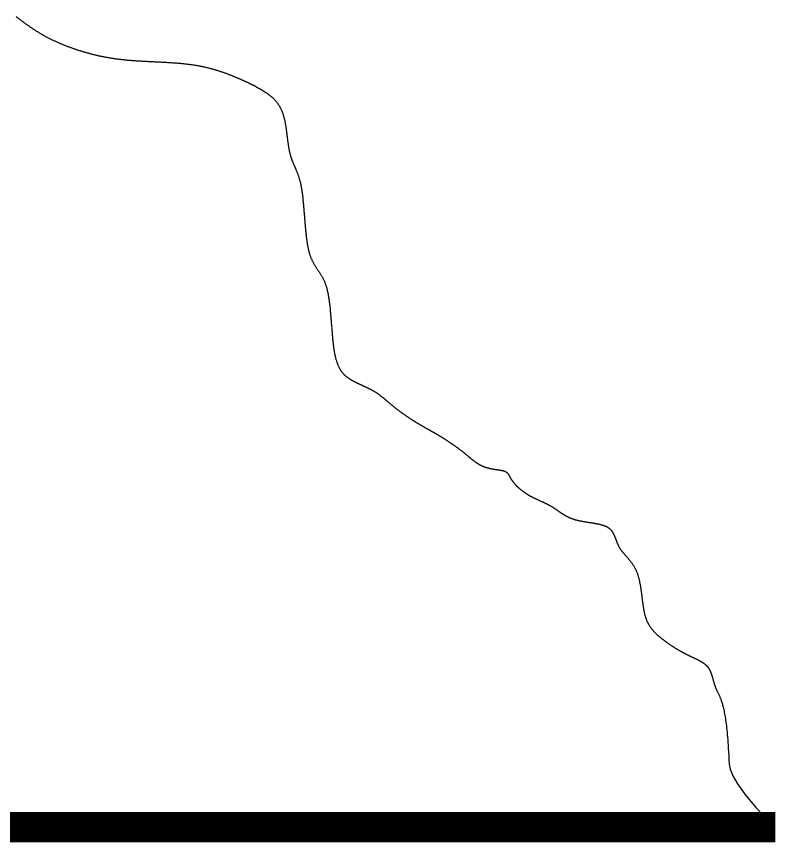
# Model space of a CAD drawing. Header units: inches. Extents: x -18 to 2014, y 4 to 801.
# Drawn here: x 1540.71 to 1548.31, y 153.01 to 161.12 of the extents above; entities that cross this region are included whole.
import ezdxf

# ---------------------------------------------------------------- set-up
doc = ezdxf.new("R2010")
doc.units = ezdxf.units.IN
doc.header["$MEASUREMENT"] = 0

msp = doc.modelspace()

# ---------------------------------------------------------------- linework, layer by layer
at = {"color": 3}
msp.add_lwpolyline([(1540.7092, 161.1205), (1540.7146, 161.1163), (1540.7201, 161.1122), (1540.7255, 161.108), (1540.731, 161.1038), (1540.7365, 161.0996), (1540.742, 161.0954), (1540.7476, 161.0912), (1540.7532, 161.087), (1540.7587, 161.0828), (1540.7644, 161.0786), (1540.77, 161.0744), (1540.7756, 161.0702), (1540.7813, 161.066), (1540.787, 161.0618), (1540.7927, 161.0576), (1540.7985, 161.0534), (1540.8042, 161.0492), (1540.81, 161.0451), (1540.8158, 161.0409), (1540.8216, 161.0368), (1540.8274, 161.0327), (1540.8333, 161.0286), (1540.8392, 161.0245), (1540.8451, 161.0204), (1540.851, 161.0163), (1540.8569, 161.0122), (1540.8629, 161.0082), (1540.8689, 161.0042), (1540.8749, 161.0002), (1540.8809, 160.9962), (1540.8869, 160.9922), (1540.893, 160.9883), (1540.899, 160.9844), (1540.9051, 160.9805), (1540.9112, 160.9766), (1540.9174, 160.9728), (1540.9235, 160.969), (1540.9297, 160.9652), (1540.9359, 160.9615), (1540.9421, 160.9577), (1540.9483, 160.954), (1540.9545, 160.9504), (1540.9608, 160.9467), (1540.9671, 160.9431), (1540.9734, 160.9395), (1540.9797, 160.936), (1540.986, 160.9325), (1540.9923, 160.929), (1540.9987, 160.9255), (1541.0051, 160.9221), (1541.0115, 160.9187), (1541.0179, 160.9153), (1541.0243, 160.912), (1541.0307, 160.9087), (1541.0372, 160.9054), (1541.0436, 160.9021), (1541.0501, 160.8989), (1541.0566, 160.8957), (1541.0631, 160.8925), (1541.0696, 160.8894), (1541.0761, 160.8863), (1541.0827, 160.8832), (1541.0892, 160.8801), (1541.0958, 160.8771), (1541.1024, 160.8741), (1541.109, 160.8711), (1541.1156, 160.8682), (1541.1222, 160.8653), (1541.1288, 160.8624), (1541.1354, 160.8595), (1541.1421, 160.8567), (1541.1487, 160.8539), (1541.1554, 160.8511), (1541.1621, 160.8483), (1541.1687, 160.8456), (1541.1754, 160.8429), (1541.1821, 160.8402), (1541.1888, 160.8375), (1541.1955, 160.8349), (1541.2022, 160.8323), (1541.209, 160.8297), (1541.2157, 160.8271), (1541.2224, 160.8246), (1541.2292, 160.8221), (1541.2359, 160.8196), (1541.2427, 160.8171), (1541.2494, 160.8147), (1541.2562, 160.8123), (1541.2629, 160.8099), (1541.2697, 160.8075), (1541.2765, 160.8052), (1541.2833, 160.8029), (1541.2901, 160.8006), (1541.2968, 160.7983), (1541.3036, 160.796), (1541.3104, 160.7938), (1541.3172, 160.7916), (1541.324, 160.7894), (1541.3308, 160.7873), (1541.3376, 160.7851), (1541.3444, 160.783), (1541.3512, 160.7809), (1541.358, 160.7788), (1541.3648, 160.7768), (1541.3716, 160.7748), (1541.3785, 160.7728), (1541.3853, 160.7708), (1541.3921, 160.7688), (1541.3989, 160.7669), (1541.4058, 160.7649), (1541.4126, 160.763), (1541.4194, 160.7611), (1541.4263, 160.7593), (1541.4331, 160.7574), (1541.44, 160.7556), (1541.4469, 160.7538), (1541.4538, 160.7521), (1541.4607, 160.7503), (1541.4676, 160.7486), (1541.4746, 160.7469), (1541.4815, 160.7452), (1541.4885, 160.7435), (1541.4955, 160.7419), (1541.5025, 160.7402), (1541.5095, 160.7386), (1541.5165, 160.737), (1541.5236, 160.7355), (1541.5307, 160.7339), (1541.5378, 160.7324), (1541.545, 160.7309), (1541.5521, 160.7295), (1541.5593, 160.728), (1541.5665, 160.7266), (1541.5738, 160.7251), (1541.5811, 160.7238), (1541.5884, 160.7224), (1541.5957, 160.721), (1541.6031, 160.7197), (1541.6105, 160.7184), (1541.6179, 160.7171), (1541.6254, 160.7158), (1541.6329, 160.7146), (1541.6405, 160.7134), (1541.6481, 160.7122), (1541.6557, 160.711), (1541.6634, 160.7098), (1541.6711, 160.7087), (1541.6789, 160.7076), (1541.6867, 160.7065), (1541.6945, 160.7054), (1541.7024, 160.7044), (1541.7104, 160.7033), (1541.7183, 160.7023), (1541.7264, 160.7013), (1541.7345, 160.7004), (1541.7426, 160.6994), (1541.7508, 160.6985), (1541.759, 160.6976), (1541.7673, 160.6967), (1541.7757, 160.6959), (1541.7841, 160.695), (1541.7926, 160.6942), (1541.8011, 160.6934), (1541.8097, 160.6926), (1541.8183, 160.6919), (1541.827, 160.6911), (1541.8357, 160.6904), (1541.8446, 160.6897), (1541.8534, 160.6891), (1541.8624, 160.6884), (1541.8713, 160.6878), (1541.8804, 160.6871), (1541.8895, 160.6865), (1541.8986, 160.6859), (1541.9078, 160.6854), (1541.9171, 160.6848), (1541.9264, 160.6843), (1541.9357, 160.6837), (1541.9451, 160.6832), (1541.9545, 160.6827), (1541.964, 160.6822), (1541.9735, 160.6817), (1541.983, 160.6812), (1541.9926, 160.6807), (1542.0022, 160.6803), (1542.0119, 160.6798), (1542.0215, 160.6793), (1542.0312, 160.6788), (1542.0409, 160.6784), (1542.0507, 160.6779), (1542.0604, 160.6775), (1542.0702, 160.677), (1542.08, 160.6765), (1542.0898, 160.676), (1542.0996, 160.6756), (1542.1094, 160.6751), (1542.1193, 160.6746), (1542.1291, 160.6741), (1542.1389, 160.6736), (1542.1488, 160.6731), (1542.1586, 160.6726), (1542.1685, 160.672), (1542.1783, 160.6715), (1542.1882, 160.6709), (1542.198, 160.6703), (1542.2078, 160.6697), (1542.2176, 160.6691), (1542.2274, 160.6685), (1542.2372, 160.6678), (1542.2469, 160.6672), (1542.2567, 160.6665), (1542.2664, 160.6658), (1542.2761, 160.665), (1542.2857, 160.6643), (1542.2954, 160.6635), (1542.305, 160.6627), (1542.3146, 160.6619), (1542.3241, 160.661), (1542.3336, 160.6601), (1542.3431, 160.6592), (1542.3525, 160.6583), (1542.3619, 160.6573), (1542.3712, 160.6563), (1542.3805, 160.6552), (1542.3898, 160.6541), (1542.399, 160.653), (1542.4081, 160.6519), (1542.4172, 160.6507), (1542.4262, 160.6495), (1542.4352, 160.6482), (1542.4442, 160.6469), (1542.453, 160.6456), (1542.4618, 160.6442), (1542.4706, 160.6428), (1542.4793, 160.6413), (1542.4879, 160.6398), (1542.4964, 160.6383), (1542.5049, 160.6367), (1542.5134, 160.6351), (1542.5217, 160.6335), (1542.53, 160.6318), (1542.5383, 160.6301), (1542.5464, 160.6283), (1542.5546, 160.6266), (1542.5626, 160.6248), (1542.5706, 160.6229), (1542.5785, 160.6211), (1542.5864, 160.6192), (1542.5942, 160.6173), (1542.6019, 160.6153), (1542.6096, 160.6134), (1542.6172, 160.6114), (1542.6247, 160.6094), (1542.6322, 160.6073), (1542.6396, 160.6053), (1542.6469, 160.6032), (1542.6542, 160.6011), (1542.6614, 160.599), (1542.6686, 160.5969), (1542.6757, 160.5947), (1542.6827, 160.5926), (1542.6897, 160.5904), (1542.6966, 160.5882), (1542.7034, 160.586), (1542.7102, 160.5838), (1542.7169, 160.5816), (1542.7236, 160.5794), (1542.7301, 160.5772), (1542.7367, 160.5749), (1542.7431, 160.5727), (1542.7495, 160.5704), (1542.7558, 160.5682), (1542.7621, 160.5659), (1542.7683, 160.5637), (1542.7744, 160.5614), (1542.7805, 160.5592), (1542.7865, 160.5569), (1542.7924, 160.5546), (1542.7983, 160.5524), (1542.8041, 160.5502), (1542.8099, 160.5479), (1542.8156, 160.5457), (1542.8212, 160.5435), (1542.8268, 160.5412), (1542.8323, 160.539), (1542.8377, 160.5368), (1542.8431, 160.5346), (1542.8484, 160.5325), (1542.8536, 160.5303), (1542.8588, 160.5282), (1542.8639, 160.526), (1542.869, 160.5239), (1542.874, 160.5218), (1542.8789, 160.5197), (1542.8837, 160.5177), (1542.8885, 160.5156), (1542.8933, 160.5136), (1542.898, 160.5116), (1542.9026, 160.5096), (1542.9071, 160.5076), (1542.9117, 160.5057), (1542.9161, 160.5037), (1542.9205, 160.5018), (1542.9248, 160.4999), (1542.9291, 160.498), (1542.9333, 160.4961), (1542.9375, 160.4943), (1542.9417, 160.4924), (1542.9457, 160.4906), (1542.9498, 160.4888), (1542.9538, 160.487), (1542.9577, 160.4852), (1542.9616, 160.4834), (1542.9655, 160.4816), (1542.9693, 160.4798), (1542.9731, 160.4781), (1542.9768, 160.4763), (1542.9806, 160.4746), (1542.9842, 160.4728), (1542.9879, 160.4711), (1542.9915, 160.4694), (1542.9951, 160.4677), (1542.9986, 160.4659), (1543.0022, 160.4642), (1543.0057, 160.4625), (1543.0091, 160.4608), (1543.0126, 160.4591), (1543.016, 160.4574), (1543.0194, 160.4557), (1543.0228, 160.454), (1543.0262, 160.4523), (1543.0295, 160.4505), (1543.0329, 160.4488), (1543.0362, 160.4471), (1543.0395, 160.4454), (1543.0428, 160.4437), (1543.0461, 160.4419), (1543.0493, 160.4402), (1543.0526, 160.4385), (1543.0559, 160.4367), (1543.0591, 160.4349), (1543.0624, 160.4332), (1543.0656, 160.4314), (1543.0689, 160.4296), (1543.0721, 160.4278), (1543.0754, 160.426), (1543.0786, 160.4242), (1543.0819, 160.4224), (1543.0851, 160.4205), (1543.0884, 160.4186), (1543.0917, 160.4168), (1543.095, 160.4149), (1543.0983, 160.413), (1543.1016, 160.411), (1543.1049, 160.4091), (1543.1082, 160.4071), (1543.1116, 160.4052), (1543.1149, 160.4032), (1543.1183, 160.4012), (1543.1217, 160.3991), (1543.1251, 160.3971), (1543.1285, 160.395), (1543.132, 160.3929), (1543.1354, 160.3907), (1543.1389, 160.3886), (1543.1424, 160.3864), (1543.1459, 160.3842), (1543.1494, 160.382), (1543.1529, 160.3797), (1543.1565, 160.3774), (1543.16, 160.3751), (1543.1635, 160.3727), (1543.1671, 160.3703), (1543.1706, 160.3679), (1543.1742, 160.3654), (1543.1778, 160.3629), (1543.1813, 160.3604), (1543.1849, 160.3578), (1543.1884, 160.3552), (1543.192, 160.3525), (1543.1955, 160.3498), (1543.1991, 160.3471), (1543.2026, 160.3443), (1543.2061, 160.3415), (1543.2096, 160.3386), (1543.2131, 160.3357), (1543.2166, 160.3327), (1543.2201, 160.3297), (1543.2235, 160.3267), (1543.227, 160.3236), (1543.2304, 160.3204), (1543.2338, 160.3172), (1543.2372, 160.3139), (1543.2405, 160.3106), (1543.2438, 160.3072), (1543.2472, 160.3038), (1543.2504, 160.3003), (1543.2537, 160.2967), (1543.2569, 160.2931), (1543.2601, 160.2895), (1543.2633, 160.2857), (1543.2664, 160.2819), (1543.2695, 160.2781), (1543.2725, 160.2742), (1543.2756, 160.2702), (1543.2785, 160.2661), (1543.2815, 160.262), (1543.2844, 160.2578), (1543.2872, 160.2536), (1543.29, 160.2493), (1543.2928, 160.2449), (1543.2955, 160.2404), (1543.2982, 160.2359), (1543.3008, 160.2312), (1543.3034, 160.2266), (1543.3059, 160.2218), (1543.3084, 160.217), (1543.3108, 160.212), (1543.3132, 160.207), (1543.3155, 160.202), (1543.3177, 160.1968), (1543.3199, 160.1916), (1543.322, 160.1863), (1543.3241, 160.1809), (1543.3261, 160.1754), (1543.3281, 160.1699), (1543.33, 160.1642), (1543.3318, 160.1585), (1543.3336, 160.1528), (1543.3353, 160.1469), (1543.337, 160.141), (1543.3386, 160.135), (1543.3402, 160.129), (1543.3417, 160.1229), (1543.3432, 160.1167), (1543.3447, 160.1105), (1543.3461, 160.1043), (1543.3474, 160.0979), (1543.3487, 160.0916), (1543.35, 160.0852), (1543.3512, 160.0787), (1543.3524, 160.0722), (1543.3536, 160.0657), (1543.3547, 160.0591), (1543.3558, 160.0525), (1543.3569, 160.0459), (1543.3579, 160.0392), (1543.3589, 160.0326), (1543.3599, 160.0259), (1543.3609, 160.0192), (1543.3619, 160.0124), (1543.3628, 160.0057), (1543.3637, 159.9989), (1543.3646, 159.9922), (1543.3655, 159.9854), (1543.3664, 159.9786), (1543.3672, 159.9718), (1543.3681, 159.9651), (1543.3689, 159.9583), (1543.3698, 159.9516), (1543.3706, 159.9448), (1543.3715, 159.9381), (1543.3723, 159.9314), (1543.3731, 159.9247), (1543.374, 159.918), (1543.3748, 159.9113), (1543.3757, 159.9047), (1543.3765, 159.8981), (1543.3774, 159.8915), (1543.3782, 159.885), (1543.3791, 159.8785), (1543.38, 159.8721), (1543.381, 159.8657), (1543.3819, 159.8593), (1543.3829, 159.853), (1543.3838, 159.8467), (1543.3848, 159.8405), (1543.3859, 159.8343), (1543.3869, 159.8282), (1543.388, 159.8222), (1543.3891, 159.8162), (1543.3902, 159.8103), (1543.3914, 159.8045), (1543.3926, 159.7987), (1543.3938, 159.793), (1543.3951, 159.7874), (1543.3964, 159.7818), (1543.3978, 159.7763), (1543.3991, 159.7709), (1543.4006, 159.7656), (1543.402, 159.7603), (1543.4035, 159.7551), (1543.405, 159.75), (1543.4066, 159.7449), (1543.4082, 159.7399), (1543.4098, 159.7349), (1543.4115, 159.73), (1543.4132, 159.7252), (1543.4149, 159.7203), (1543.4166, 159.7156), (1543.4184, 159.7108), (1543.4202, 159.7061), (1543.422, 159.7015), (1543.4239, 159.6968), (1543.4257, 159.6922), (1543.4276, 159.6876), (1543.4295, 159.683), (1543.4315, 159.6784), (1543.4334, 159.6739), (1543.4354, 159.6693), (1543.4373, 159.6647), (1543.4393, 159.6601), (1543.4413, 159.6555), (1543.4433, 159.6509), (1543.4453, 159.6463), (1543.4473, 159.6416), (1543.4493, 159.6369), (1543.4514, 159.6322), (1543.4534, 159.6275), (1543.4554, 159.6227), (1543.4574, 159.6179), (1543.4595, 159.613), (1543.4615, 159.6081), (1543.4635, 159.6031), (1543.4655, 159.5981), (1543.4675, 159.593), (1543.4695, 159.5878), (1543.4715, 159.5826), (1543.4735, 159.5773), (1543.4755, 159.5719), (1543.4774, 159.5664), (1543.4794, 159.5609), (1543.4813, 159.5552), (1543.4832, 159.5495), (1543.4851, 159.5436), (1543.4869, 159.5377), (1543.4888, 159.5317), (1543.4906, 159.5255), (1543.4924, 159.5192), (1543.4942, 159.5128), (1543.4959, 159.5063), (1543.4977, 159.4997), (1543.4993, 159.4929), (1543.501, 159.486), (1543.5026, 159.479), (1543.5042, 159.4718), (1543.5058, 159.4645), (1543.5073, 159.457), (1543.5088, 159.4494), (1543.5103, 159.4416), (1543.5117, 159.4337), (1543.5131, 159.4256), (1543.5144, 159.4174), (1543.5157, 159.409), (1543.517, 159.4005), (1543.5182, 159.3918), (1543.5194, 159.383), (1543.5206, 159.374), (1543.5217, 159.3649), (1543.5228, 159.3557), (1543.5239, 159.3464), (1543.525, 159.3369), (1543.526, 159.3273), (1543.527, 159.3177), (1543.528, 159.3079), (1543.5289, 159.298), (1543.5299, 159.288), (1543.5308, 159.278), (1543.5317, 159.2678), (1543.5326, 159.2576), (1543.5335, 159.2473), (1543.5343, 159.237), (1543.5352, 159.2266), (1543.536, 159.2161), (1543.5369, 159.2056), (1543.5377, 159.1951), (1543.5385, 159.1845), (1543.5394, 159.1739), (1543.5402, 159.1633), (1543.541, 159.1527), (1543.5419, 159.142), (1543.5427, 159.1314), (1543.5436, 159.1207), (1543.5445, 159.11), (1543.5453, 159.0994), (1543.5462, 159.0888), (1543.5471, 159.0782), (1543.548, 159.0676), (1543.549, 159.057), (1543.5499, 159.0465), (1543.5509, 159.0361), (1543.5519, 159.0257), (1543.5529, 159.0153), (1543.5539, 159.005), (1543.555, 158.9948), (1543.5561, 158.9846), (1543.5572, 158.9745), (1543.5584, 158.9646), (1543.5596, 158.9547), (1543.5608, 158.9448), (1543.5621, 158.9351), (1543.5634, 158.9255), (1543.5648, 158.916), (1543.5662, 158.9067), (1543.5676, 158.8974), (1543.5691, 158.8883), (1543.5706, 158.8793), (1543.5722, 158.8705), (1543.5738, 158.8618), (1543.5755, 158.8532), (1543.5772, 158.8449), (1543.579, 158.8366), (1543.5808, 158.8285), (1543.5827, 158.8206), (1543.5847, 158.8129), (1543.5867, 158.8053), (1543.5888, 158.7979), (1543.5909, 158.7907), (1543.5931, 158.7836), (1543.5953, 158.7768), (1543.5976, 158.77), (1543.6, 158.7634), (1543.6023, 158.757), (1543.6048, 158.7507), (1543.6073, 158.7446), (1543.6098, 158.7386), (1543.6124, 158.7327), (1543.615, 158.727), (1543.6177, 158.7214), (1543.6204, 158.7159), (1543.6231, 158.7105), (1543.6259, 158.7052), (1543.6287, 158.7), (1543.6315, 158.6949), (1543.6344, 158.6898), (1543.6373, 158.6849), (1543.6402, 158.68), (1543.6431, 158.6752), (1543.6461, 158.6704), (1543.649, 158.6657), (1543.652, 158.6611), (1543.655, 158.6565), (1543.658, 158.6519), (1543.661, 158.6473), (1543.6641, 158.6428), (1543.6671, 158.6383), (1543.6701, 158.6338), (1543.6732, 158.6293), (1543.6762, 158.6249), (1543.6793, 158.6204), (1543.6823, 158.6159), (1543.6853, 158.6113), (1543.6883, 158.6068), (1543.6914, 158.6022), (1543.6944, 158.5976), (1543.6973, 158.593), (1543.7003, 158.5883), (1543.7033, 158.5835), (1543.7062, 158.5787), (1543.7091, 158.5738), (1543.712, 158.5689), (1543.7148, 158.5638), (1543.7177, 158.5587), (1543.7205, 158.5535), (1543.7233, 158.5482), (1543.726, 158.5428), (1543.7287, 158.5373), (1543.7313, 158.5317), (1543.734, 158.526), (1543.7366, 158.5201), (1543.7391, 158.5141), (1543.7416, 158.508), (1543.744, 158.5017), (1543.7464, 158.4953), (1543.7488, 158.4887), (1543.751, 158.4819), (1543.7533, 158.475), (1543.7555, 158.468), (1543.7576, 158.4608), (1543.7597, 158.4534), (1543.7617, 158.4458), (1543.7636, 158.4381), (1543.7655, 158.4302), (1543.7674, 158.4221), (1543.7691, 158.4138), (1543.7709, 158.4054), (1543.7726, 158.3969), (1543.7742, 158.3882), (1543.7758, 158.3794), (1543.7773, 158.3704), (1543.7788, 158.3613), (1543.7802, 158.352), (1543.7816, 158.3426), (1543.7829, 158.3332), (1543.7843, 158.3236), (1543.7855, 158.3139), (1543.7868, 158.304), (1543.788, 158.2941), (1543.7891, 158.2841), (1543.7903, 158.2741), (1543.7914, 158.2639), (1543.7924, 158.2537), (1543.7935, 158.2434), (1543.7945, 158.233), (1543.7955, 158.2226), (1543.7965, 158.2122), (1543.7974, 158.2017), (1543.7983, 158.1911), (1543.7993, 158.1805), (1543.8002, 158.1699), (1543.801, 158.1593), (1543.8019, 158.1486), (1543.8028, 158.138), (1543.8036, 158.1273), (1543.8045, 158.1167), (1543.8053, 158.106), (1543.8062, 158.0954), (1543.807, 158.0848), (1543.8078, 158.0742), (1543.8087, 158.0636), (1543.8095, 158.053), (1543.8103, 158.0425), (1543.8112, 158.0321), (1543.8121, 158.0217), (1543.8129, 158.0114), (1543.8138, 158.0011), (1543.8147, 157.9909), (1543.8156, 157.9807), (1543.8165, 157.9707), (1543.8174, 157.9607), (1543.8184, 157.9508), (1543.8194, 157.941), (1543.8204, 157.9313), (1543.8214, 157.9218), (1543.8224, 157.9123), (1543.8235, 157.903), (1543.8246, 157.8938), (1543.8258, 157.8847), (1543.8269, 157.8757), (1543.8281, 157.8669), (1543.8294, 157.8582), (1543.8306, 157.8497), (1543.832, 157.8413), (1543.8333, 157.8331), (1543.8347, 157.825), (1543.8361, 157.8171), (1543.8376, 157.8094), (1543.8391, 157.8018), (1543.8406, 157.7944), (1543.8422, 157.7871), (1543.8439, 157.7799), (1543.8455, 157.773), (1543.8472, 157.7661), (1543.849, 157.7595), (1543.8508, 157.7529), (1543.8526, 157.7466), (1543.8545, 157.7403), (1543.8564, 157.7342), (1543.8583, 157.7282), (1543.8603, 157.7224), (1543.8623, 157.7167), (1543.8643, 157.7111), (1543.8664, 157.7057), (1543.8685, 157.7004), (1543.8707, 157.6952), (1543.8729, 157.6901), (1543.8751, 157.6852), (1543.8774, 157.6804), (1543.8797, 157.6756), (1543.882, 157.671), (1543.8844, 157.6665), (1543.8868, 157.6622), (1543.8892, 157.6579), (1543.8917, 157.6537), (1543.8942, 157.6496), (1543.8967, 157.6456), (1543.8993, 157.6417), (1543.9019, 157.6379), (1543.9045, 157.6342), (1543.9072, 157.6306), (1543.9099, 157.6271), (1543.9126, 157.6236), (1543.9153, 157.6203), (1543.9181, 157.617), (1543.9209, 157.6138), (1543.9238, 157.6107), (1543.9266, 157.6076), (1543.9295, 157.6046), (1543.9324, 157.6017), (1543.9354, 157.5988), (1543.9384, 157.596), (1543.9414, 157.5933), (1543.9444, 157.5906), (1543.9475, 157.588), (1543.9505, 157.5855), (1543.9536, 157.5829), (1543.9568, 157.5805), (1543.9599, 157.5781), (1543.9631, 157.5757), (1543.9663, 157.5734), (1543.9696, 157.5711), (1543.9728, 157.5688), (1543.9761, 157.5666), (1543.9794, 157.5644), (1543.9827, 157.5623), (1543.986, 157.5602), (1543.9894, 157.5581), (1543.9928, 157.556), (1543.9962, 157.5539), (1543.9996, 157.5519), (1544.0031, 157.5499), (1544.0066, 157.5479), (1544.01, 157.546), (1544.0135, 157.544), (1544.0171, 157.5421), (1544.0206, 157.5402), (1544.0241, 157.5383), (1544.0277, 157.5364), (1544.0313, 157.5346), (1544.0349, 157.5327), (1544.0385, 157.5309), (1544.0421, 157.5291), (1544.0458, 157.5273), (1544.0494, 157.5255), (1544.0531, 157.5237), (1544.0567, 157.5219), (1544.0604, 157.5201), (1544.0641, 157.5184), (1544.0678, 157.5166), (1544.0715, 157.5149), (1544.0752, 157.5132), (1544.0789, 157.5114), (1544.0826, 157.5097), (1544.0863, 157.508), (1544.0901, 157.5063), (1544.0938, 157.5045), (1544.0975, 157.5028), (1544.1013, 157.5011), (1544.105, 157.4994), (1544.1087, 157.4977), (1544.1125, 157.496), (1544.1162, 157.4943), (1544.1199, 157.4926), (1544.1237, 157.4909), (1544.1274, 157.4892), (1544.1311, 157.4874), (1544.1348, 157.4857), (1544.1386, 157.484), (1544.1423, 157.4823), (1544.146, 157.4805), (1544.1497, 157.4788), (1544.1534, 157.477), (1544.157, 157.4753), (1544.1607, 157.4735), (1544.1644, 157.4717), (1544.168, 157.4699), (1544.1717, 157.4681), (1544.1753, 157.4663), (1544.1789, 157.4645), (1544.1826, 157.4627), (1544.1861, 157.4608), (1544.1897, 157.459), (1544.1933, 157.4571), (1544.1969, 157.4552), (1544.2004, 157.4533), (1544.2039, 157.4514), (1544.2074, 157.4494), (1544.2109, 157.4475), (1544.2144, 157.4455), (1544.2178, 157.4435), (1544.2212, 157.4415), (1544.2247, 157.4395), (1544.2281, 157.4374), (1544.2314, 157.4353), (1544.2348, 157.4332), (1544.2381, 157.4311), (1544.2414, 157.429), (1544.2447, 157.4269), (1544.248, 157.4247), (1544.2513, 157.4225), (1544.2545, 157.4203), (1544.2578, 157.4181), (1544.261, 157.4158), (1544.2642, 157.4136), (1544.2674, 157.4113), (1544.2706, 157.409), (1544.2738, 157.4067), (1544.2769, 157.4044), (1544.2801, 157.402), (1544.2832, 157.3997), (1544.2863, 157.3973), (1544.2895, 157.3949), (1544.2926, 157.3925), (1544.2957, 157.3901), (1544.2988, 157.3877), (1544.3019, 157.3852), (1544.305, 157.3828), (1544.3081, 157.3803), (1544.3111, 157.3778), (1544.3142, 157.3753), (1544.3173, 157.3728), (1544.3204, 157.3703), (1544.3234, 157.3677), (1544.3265, 157.3652), (1544.3296, 157.3627), (1544.3326, 157.3601), (1544.3357, 157.3575), (1544.3388, 157.3549), (1544.3419, 157.3523), (1544.3449, 157.3497), (1544.348, 157.3471), (1544.3511, 157.3445), (1544.3542, 157.3419), (1544.3573, 157.3393), (1544.3604, 157.3366), (1544.3635, 157.334), (1544.3666, 157.3313), (1544.3698, 157.3287), (1544.3729, 157.326), (1544.3761, 157.3233), (1544.3792, 157.3206), (1544.3824, 157.318), (1544.3856, 157.3153), (1544.3888, 157.3126), (1544.392, 157.3099), (1544.3952, 157.3072), (1544.3984, 157.3045), (1544.4017, 157.3018), (1544.405, 157.2991), (1544.4082, 157.2964), (1544.4115, 157.2937), (1544.4149, 157.2909), (1544.4182, 157.2882), (1544.4216, 157.2855), (1544.4249, 157.2828), (1544.4283, 157.2801), (1544.4317, 157.2774), (1544.4352, 157.2747), (1544.4386, 157.2719), (1544.4421, 157.2692), (1544.4456, 157.2665), (1544.4491, 157.2638), (1544.4526, 157.2611), (1544.4561, 157.2584), (1544.4597, 157.2557), (1544.4633, 157.253), (1544.4668, 157.2503), (1544.4704, 157.2476), (1544.474, 157.2449), (1544.4777, 157.2422), (1544.4813, 157.2395), (1544.4849, 157.2368), (1544.4886, 157.2342), (1544.4923, 157.2315), (1544.4959, 157.2288), (1544.4996, 157.2262), (1544.5033, 157.2235), (1544.507, 157.2209), (1544.5107, 157.2183), (1544.5144, 157.2156), (1544.5181, 157.213), (1544.5219, 157.2104), (1544.5256, 157.2078), (1544.5293, 157.2052), (1544.5331, 157.2026), (1544.5368, 157.2001), (1544.5405, 157.1975), (1544.5443, 157.195), (1544.548, 157.1924), (1544.5517, 157.1899), (1544.5555, 157.1874), (1544.5592, 157.1849), (1544.5629, 157.1824), (1544.5667, 157.1799), (1544.5704, 157.1774), (1544.5741, 157.175), (1544.5778, 157.1725), (1544.5815, 157.1701), (1544.5852, 157.1677), (1544.5889, 157.1653), (1544.5926, 157.1629), (1544.5963, 157.1605), (1544.5999, 157.1581), (1544.6036, 157.1558), (1544.6072, 157.1535), (1544.6109, 157.1512), (1544.6145, 157.1489), (1544.6181, 157.1466), (1544.6217, 157.1443), (1544.6253, 157.1421), (1544.6288, 157.1399), (1544.6324, 157.1377), (1544.6359, 157.1355), (1544.6394, 157.1333), (1544.643, 157.1312), (1544.6464, 157.129), (1544.6499, 157.1269), (1544.6534, 157.1248), (1544.6568, 157.1228), (1544.6602, 157.1207), (1544.6636, 157.1187), (1544.667, 157.1167), (1544.6703, 157.1147), (1544.6737, 157.1127), (1544.677, 157.1107), (1544.6803, 157.1088), (1544.6836, 157.1069), (1544.6868, 157.105), (1544.6901, 157.1031), (1544.6933, 157.1012), (1544.6965, 157.0993), (1544.6998, 157.0975), (1544.703, 157.0957), (1544.7061, 157.0938), (1544.7093, 157.092), (1544.7125, 157.0902), (1544.7156, 157.0884), (1544.7188, 157.0867), (1544.7219, 157.0849), (1544.725, 157.0831), (1544.7281, 157.0814), (1544.7312, 157.0796), (1544.7343, 157.0779), (1544.7374, 157.0762), (1544.7405, 157.0744), (1544.7436, 157.0727), (1544.7467, 157.071), (1544.7497, 157.0693), (1544.7528, 157.0676), (1544.7559, 157.0659), (1544.759, 157.0642), (1544.762, 157.0625), (1544.7651, 157.0608), (1544.7682, 157.059), (1544.7712, 157.0573), (1544.7743, 157.0556), (1544.7774, 157.0539), (1544.7805, 157.0522), (1544.7836, 157.0505), (1544.7866, 157.0487), (1544.7897, 157.047), (1544.7928, 157.0453), (1544.7959, 157.0435), (1544.7991, 157.0418), (1544.8022, 157.04), (1544.8053, 157.0383), (1544.8085, 157.0365), (1544.8116, 157.0347), (1544.8148, 157.0329), (1544.8179, 157.0311), (1544.8211, 157.0293), (1544.8243, 157.0274), (1544.8275, 157.0256), (1544.8307, 157.0237), (1544.834, 157.0218), (1544.8372, 157.02), (1544.8405, 157.018), (1544.8438, 157.0161), (1544.8471, 157.0142), (1544.8504, 157.0122), (1544.8537, 157.0103), (1544.8571, 157.0083), (1544.8605, 157.0062), (1544.8639, 157.0042), (1544.8673, 157.0022), (1544.8707, 157.0001), (1544.8742, 156.998), (1544.8776, 156.9959), (1544.8811, 156.9938), (1544.8846, 156.9916), (1544.8881, 156.9894), (1544.8917, 156.9873), (1544.8952, 156.9851), (1544.8988, 156.9828), (1544.9024, 156.9806), (1544.906, 156.9783), (1544.9096, 156.9761), (1544.9132, 156.9738), (1544.9168, 156.9714), (1544.9205, 156.9691), (1544.9241, 156.9668), (1544.9278, 156.9644), (1544.9315, 156.962), (1544.9352, 156.9597), (1544.9389, 156.9573), (1544.9426, 156.9548), (1544.9463, 156.9524), (1544.95, 156.95), (1544.9537, 156.9475), (1544.9574, 156.945), (1544.9611, 156.9426), (1544.9649, 156.9401), (1544.9686, 156.9376), (1544.9723, 156.935), (1544.9761, 156.9325), (1544.9798, 156.93), (1544.9835, 156.9274), (1544.9873, 156.9248), (1544.991, 156.9223), (1544.9947, 156.9197), (1544.9985, 156.9171), (1545.0022, 156.9145), (1545.0059, 156.9119), (1545.0096, 156.9093), (1545.0133, 156.9066), (1545.0171, 156.904), (1545.0208, 156.9014), (1545.0244, 156.8987), (1545.0281, 156.8961), (1545.0318, 156.8934), (1545.0355, 156.8908), (1545.0391, 156.8881), (1545.0428, 156.8854), (1545.0464, 156.8827), (1545.05, 156.88), (1545.0536, 156.8773), (1545.0572, 156.8746), (1545.0608, 156.8719), (1545.0644, 156.8692), (1545.0679, 156.8665), (1545.0715, 156.8638), (1545.075, 156.8611), (1545.0785, 156.8584), (1545.082, 156.8557), (1545.0854, 156.853), (1545.0889, 156.8503), (1545.0923, 156.8476), (1545.0957, 156.8448), (1545.0991, 156.8421), (1545.1025, 156.8394), (1545.1059, 156.8367), (1545.1092, 156.834), (1545.1125, 156.8313), (1545.1158, 156.8286), (1545.1191, 156.8259), (1545.1224, 156.8232), (1545.1256, 156.8205), (1545.1289, 156.8178), (1545.1321, 156.8151), (1545.1353, 156.8125), (1545.1385, 156.8098), (1545.1417, 156.8072), (1545.1448, 156.8045), (1545.148, 156.8019), (1545.1512, 156.7993), (1545.1543, 156.7966), (1545.1574, 156.794), (1545.1605, 156.7915), (1545.1637, 156.7889), (1545.1668, 156.7863), (1545.1699, 156.7838), (1545.173, 156.7813), (1545.176, 156.7787), (1545.1791, 156.7762), (1545.1822, 156.7738), (1545.1853, 156.7713), (1545.1884, 156.7689), (1545.1914, 156.7664), (1545.1945, 156.764), (1545.1976, 156.7616), (1545.2006, 156.7593), (1545.2037, 156.7569), (1545.2068, 156.7546), (1545.2099, 156.7523), (1545.2129, 156.7501), (1545.216, 156.7478), (1545.2191, 156.7456), (1545.2222, 156.7434), (1545.2253, 156.7412), (1545.2284, 156.7391), (1545.2315, 156.737), (1545.2346, 156.7349), (1545.2377, 156.7328), (1545.2408, 156.7308), (1545.244, 156.7288), (1545.2471, 156.7268), (1545.2503, 156.7249), (1545.2535, 156.723), (1545.2567, 156.7211), (1545.2598, 156.7193), (1545.2631, 156.7175), (1545.2663, 156.7158), (1545.2695, 156.714), (1545.2728, 156.7123), (1545.276, 156.7107), (1545.2793, 156.7091), (1545.2826, 156.7075), (1545.2859, 156.706), (1545.2893, 156.7045), (1545.2926, 156.703), (1545.296, 156.7016), (1545.2994, 156.7002), (1545.3028, 156.6988), (1545.3062, 156.6975), (1545.3097, 156.6963), (1545.3131, 156.6951), (1545.3166, 156.6939), (1545.3201, 156.6927), (1545.3236, 156.6916), (1545.3271, 156.6905), (1545.3306, 156.6895), (1545.3342, 156.6885), (1545.3377, 156.6875), (1545.3412, 156.6865), (1545.3448, 156.6856), (1545.3483, 156.6847), (1545.3519, 156.6839), (1545.3555, 156.683), (1545.359, 156.6822), (1545.3626, 156.6815), (1545.3661, 156.6807), (1545.3697, 156.68), (1545.3732, 156.6793), (1545.3768, 156.6786), (1545.3803, 156.6779), (1545.3838, 156.6773), (1545.3873, 156.6766), (1545.3908, 156.676), (1545.3943, 156.6754), (1545.3978, 156.6748), (1545.4012, 156.6743), (1545.4047, 156.6737), (1545.4081, 156.6732), (1545.4115, 156.6727), (1545.4149, 156.6722), (1545.4182, 156.6716), (1545.4215, 156.6711), (1545.4249, 156.6707), (1545.4281, 156.6702), (1545.4314, 156.6697), (1545.4346, 156.6692), (1545.4378, 156.6688), (1545.441, 156.6683), (1545.4441, 156.6678), (1545.4472, 156.6674), (1545.4502, 156.6669), (1545.4533, 156.6664), (1545.4562, 156.666), (1545.4592, 156.6655), (1545.4621, 156.665), (1545.4649, 156.6645), (1545.4677, 156.664), (1545.4705, 156.6636), (1545.4732, 156.663), (1545.4759, 156.6625), (1545.4785, 156.662), (1545.4811, 156.6615), (1545.4836, 156.6609), (1545.4861, 156.6604), (1545.4885, 156.6598), (1545.4909, 156.6592), (1545.4932, 156.6586), (1545.4954, 156.658), (1545.4976, 156.6574), (1545.4997, 156.6567), (1545.5018, 156.656), (1545.5038, 156.6553), (1545.5058, 156.6546), (1545.5077, 156.6539), (1545.5095, 156.6531), (1545.5113, 156.6523), (1545.513, 156.6515), (1545.5147, 156.6507), (1545.5163, 156.6499), (1545.5179, 156.649), (1545.5194, 156.6481), (1545.5209, 156.6472), (1545.5224, 156.6463), (1545.5238, 156.6454), (1545.5251, 156.6444), (1545.5264, 156.6434), (1545.5277, 156.6424), (1545.5289, 156.6414), (1545.5301, 156.6403), (1545.5313, 156.6392), (1545.5324, 156.6382), (1545.5335, 156.637), (1545.5346, 156.6359), (1545.5356, 156.6347), (1545.5366, 156.6336), (1545.5376, 156.6324), (1545.5386, 156.6311), (1545.5396, 156.6299), (1545.5405, 156.6286), (1545.5414, 156.6273), (1545.5423, 156.626), (1545.5432, 156.6247), (1545.5441, 156.6234), (1545.5449, 156.622), (1545.5458, 156.6206), (1545.5466, 156.6192), (1545.5475, 156.6178), (1545.5483, 156.6163), (1545.5492, 156.6148), (1545.55, 156.6133), (1545.5508, 156.6118), (1545.5517, 156.6103), (1545.5525, 156.6087), (1545.5534, 156.6071), (1545.5542, 156.6055), (1545.5551, 156.6039), (1545.556, 156.6022), (1545.5568, 156.6006), (1545.5577, 156.5989), (1545.5587, 156.5972), (1545.5596, 156.5954), (1545.5606, 156.5937), (1545.5615, 156.5919), (1545.5625, 156.5901), (1545.5636, 156.5883), (1545.5646, 156.5865), (1545.5657, 156.5846), (1545.5668, 156.5827), (1545.5679, 156.5808), (1545.5691, 156.5789), (1545.5703, 156.5769), (1545.5715, 156.575), (1545.5728, 156.573), (1545.5741, 156.571), (1545.5755, 156.569), (1545.5769, 156.5669), (1545.5783, 156.5649), (1545.5797, 156.5628), (1545.5813, 156.5607), (1545.5828, 156.5585), (1545.5844, 156.5564), (1545.586, 156.5542), (1545.5877, 156.5521), (1545.5894, 156.5499), (1545.5911, 156.5477), (1545.5929, 156.5455), (1545.5948, 156.5432), (1545.5966, 156.541), (1545.5985, 156.5387), (1545.6005, 156.5364), (1545.6024, 156.5342), (1545.6044, 156.5319), (1545.6065, 156.5296), (1545.6086, 156.5272), (1545.6107, 156.5249), (1545.6129, 156.5226), (1545.6151, 156.5203), (1545.6173, 156.5179), (1545.6196, 156.5156), (1545.6219, 156.5132), (1545.6242, 156.5109), (1545.6266, 156.5085), (1545.629, 156.5061), (1545.6314, 156.5038), (1545.6339, 156.5014), (1545.6364, 156.499), (1545.6389, 156.4966), (1545.6415, 156.4943), (1545.6441, 156.4919), (1545.6467, 156.4895), (1545.6493, 156.4872), (1545.652, 156.4848), (1545.6548, 156.4824), (1545.6575, 156.4801), (1545.6603, 156.4777), (1545.6631, 156.4754), (1545.6659, 156.473), (1545.6688, 156.4707), (1545.6717, 156.4684), (1545.6746, 156.466), (1545.6776, 156.4637), (1545.6805, 156.4614), (1545.6835, 156.4591), (1545.6866, 156.4568), (1545.6896, 156.4546), (1545.6927, 156.4523), (1545.6958, 156.4501), (1545.6989, 156.4478), (1545.7021, 156.4456), (1545.7053, 156.4434), (1545.7085, 156.4412), (1545.7117, 156.439), (1545.715, 156.4369), (1545.7182, 156.4347), (1545.7215, 156.4326), (1545.7249, 156.4305), (1545.7282, 156.4284), (1545.7316, 156.4264), (1545.735, 156.4243), (1545.7384, 156.4223), (1545.7418, 156.4203), (1545.7452, 156.4183), (1545.7487, 156.4163), (1545.7522, 156.4143), (1545.7557, 156.4124), (1545.7592, 156.4105), (1545.7628, 156.4086), (1545.7663, 156.4067), (1545.7699, 156.4048), (1545.7735, 156.4029), (1545.7771, 156.4011), (1545.7807, 156.3993), (1545.7843, 156.3974), (1545.7879, 156.3956), (1545.7916, 156.3938), (1545.7952, 156.3921), (1545.7989, 156.3903), (1545.8026, 156.3885), (1545.8062, 156.3867), (1545.8099, 156.385), (1545.8136, 156.3833), (1545.8173, 156.3815), (1545.8211, 156.3798), (1545.8248, 156.3781), (1545.8285, 156.3763), (1545.8322, 156.3746), (1545.8359, 156.3729), (1545.8397, 156.3712), (1545.8434, 156.3695), (1545.8471, 156.3678), (1545.8509, 156.3661), (1545.8546, 156.3644), (1545.8584, 156.3627), (1545.8621, 156.3609), (1545.8658, 156.3592), (1545.8696, 156.3575), (1545.8733, 156.3558), (1545.877, 156.3541), (1545.8807, 156.3524), (1545.8844, 156.3506), (1545.8881, 156.3489), (1545.8918, 156.3471), (1545.8955, 156.3454), (1545.8992, 156.3436), (1545.9029, 156.3419), (1545.9065, 156.3401), (1545.9102, 156.3383), (1545.9138, 156.3365), (1545.9175, 156.3347), (1545.9211, 156.3329), (1545.9247, 156.331), (1545.9283, 156.3292), (1545.9319, 156.3273), (1545.9355, 156.3255), (1545.939, 156.3236), (1545.9425, 156.3217), (1545.9461, 156.3197), (1545.9496, 156.3178), (1545.9531, 156.3158), (1545.9565, 156.3139), (1545.96, 156.3119), (1545.9634, 156.3099), (1545.9668, 156.3078), (1545.9702, 156.3058), (1545.9736, 156.3037), (1545.977, 156.3016), (1545.9803, 156.2995), (1545.9836, 156.2974), (1545.987, 156.2953), (1545.9903, 156.2931), (1545.9936, 156.291), (1545.9969, 156.2888), (1546.0001, 156.2866), (1546.0034, 156.2844), (1546.0067, 156.2822), (1546.0099, 156.28), (1546.0132, 156.2778), (1546.0164, 156.2755), (1546.0197, 156.2733), (1546.0229, 156.271), (1546.0262, 156.2688), (1546.0294, 156.2665), (1546.0327, 156.2643), (1546.0359, 156.262), (1546.0392, 156.2598), (1546.0425, 156.2575), (1546.0457, 156.2553), (1546.049, 156.253), (1546.0523, 156.2508), (1546.0557, 156.2485), (1546.059, 156.2463), (1546.0623, 156.2441), (1546.0657, 156.2418), (1546.0691, 156.2396), (1546.0725, 156.2374), (1546.0759, 156.2352), (1546.0794, 156.233), (1546.0829, 156.2309), (1546.0864, 156.2287), (1546.0899, 156.2266), (1546.0934, 156.2244), (1546.097, 156.2223), (1546.1006, 156.2202), (1546.1043, 156.2182), (1546.108, 156.2161), (1546.1117, 156.2141), (1546.1154, 156.2121), (1546.1192, 156.2101), (1546.123, 156.2081), (1546.1269, 156.2062), (1546.1308, 156.2043), (1546.1348, 156.2024), (1546.1388, 156.2005), (1546.1428, 156.1987), (1546.1469, 156.1969), (1546.151, 156.1951), (1546.1552, 156.1934), (1546.1594, 156.1917), (1546.1637, 156.19), (1546.168, 156.1883), (1546.1724, 156.1867), (1546.1769, 156.1852), (1546.1814, 156.1836), (1546.1859, 156.1821), (1546.1905, 156.1807), (1546.1952, 156.1793), (1546.1999, 156.1779), (1546.2047, 156.1765), (1546.2096, 156.1752), (1546.2145, 156.174), (1546.2194, 156.1727), (1546.2244, 156.1715), (1546.2295, 156.1703), (1546.2346, 156.1692), (1546.2397, 156.1681), (1546.2449, 156.167), (1546.2501, 156.166), (1546.2554, 156.165), (1546.2606, 156.164), (1546.266, 156.163), (1546.2713, 156.162), (1546.2767, 156.1611), (1546.2821, 156.1602), (1546.2875, 156.1593), (1546.293, 156.1584), (1546.2984, 156.1575), (1546.3039, 156.1566), (1546.3094, 156.1558), (1546.3149, 156.1549), (1546.3204, 156.1541), (1546.3259, 156.1533), (1546.3314, 156.1524), (1546.3369, 156.1516), (1546.3424, 156.1508), (1546.3479, 156.1499), (1546.3533, 156.1491), (1546.3588, 156.1482), (1546.3642, 156.1474), (1546.3697, 156.1465), (1546.3751, 156.1456), (1546.3805, 156.1448), (1546.3858, 156.1439), (1546.3911, 156.1429), (1546.3964, 156.142), (1546.4017, 156.1411), (1546.4069, 156.1401), (1546.4121, 156.1391), (1546.4172, 156.1381), (1546.4223, 156.137), (1546.4274, 156.136), (1546.4324, 156.1349), (1546.4373, 156.1337), (1546.4422, 156.1326), (1546.447, 156.1314), (1546.4518, 156.1301), (1546.4565, 156.1289), (1546.4611, 156.1276), (1546.4657, 156.1262), (1546.4702, 156.1248), (1546.4746, 156.1234), (1546.479, 156.1219), (1546.4832, 156.1204), (1546.4874, 156.1188), (1546.4915, 156.1172), (1546.4955, 156.1155), (1546.4994, 156.1138), (1546.5033, 156.112), (1546.507, 156.1101), (1546.5106, 156.1082), (1546.5142, 156.1063), (1546.5177, 156.1043), (1546.521, 156.1022), (1546.5243, 156.1001), (1546.5274, 156.0979), (1546.5305, 156.0956), (1546.5335, 156.0933), (1546.5363, 156.091), (1546.5391, 156.0886), (1546.5418, 156.0861), (1546.5445, 156.0836), (1546.547, 156.081), (1546.5495, 156.0784), (1546.5519, 156.0757), (1546.5542, 156.073), (1546.5564, 156.0702), (1546.5586, 156.0674), (1546.5607, 156.0646), (1546.5627, 156.0617), (1546.5647, 156.0587), (1546.5666, 156.0558), (1546.5685, 156.0527), (1546.5703, 156.0497), (1546.572, 156.0466), (1546.5738, 156.0435), (1546.5754, 156.0403), (1546.577, 156.0371), (1546.5786, 156.0339), (1546.5802, 156.0307), (1546.5817, 156.0274), (1546.5832, 156.0241), (1546.5846, 156.0207), (1546.586, 156.0174), (1546.5874, 156.014), (1546.5888, 156.0106), (1546.5902, 156.0072), (1546.5915, 156.0038), (1546.5929, 156.0003), (1546.5942, 155.9968), (1546.5955, 155.9934), (1546.5968, 155.9899), (1546.5981, 155.9864), (1546.5994, 155.9828), (1546.6007, 155.9793), (1546.602, 155.9758), (1546.6034, 155.9722), (1546.6047, 155.9687), (1546.606, 155.9651), (1546.6074, 155.9616), (1546.6088, 155.958), (1546.6102, 155.9545), (1546.6116, 155.9509), (1546.613, 155.9474), (1546.6145, 155.9438), (1546.616, 155.9403), (1546.6176, 155.9367), (1546.6192, 155.9332), (1546.6208, 155.9297), (1546.6225, 155.9262), (1546.6242, 155.9227), (1546.6259, 155.9192), (1546.6277, 155.9157), (1546.6296, 155.9123), (1546.6315, 155.9088), (1546.6335, 155.9054), (1546.6355, 155.902), (1546.6375, 155.8986), (1546.6397, 155.8952), (1546.6419, 155.8919), (1546.6441, 155.8885), (1546.6464, 155.8852), (1546.6487, 155.8818), (1546.6511, 155.8785), (1546.6536, 155.8752), (1546.6561, 155.8719), (1546.6586, 155.8686), (1546.6612, 155.8653), (1546.6638, 155.8621), (1546.6665, 155.8588), (1546.6692, 155.8555), (1546.6719, 155.8522), (1546.6747, 155.8489), (1546.6775, 155.8456), (1546.6803, 155.8423), (1546.6832, 155.839), (1546.686, 155.8357), (1546.689, 155.8324), (1546.6919, 155.829), (1546.6948, 155.8257), (1546.6978, 155.8223), (1546.7008, 155.8189), (1546.7038, 155.8155), (1546.7068, 155.812), (1546.7098, 155.8086), (1546.7128, 155.8051), (1546.7159, 155.8016), (1546.7189, 155.798), (1546.722, 155.7945), (1546.725, 155.7909), (1546.728, 155.7872), (1546.7311, 155.7836), (1546.7341, 155.7798), (1546.7371, 155.7761), (1546.7401, 155.7723), (1546.7431, 155.7685), (1546.7461, 155.7646), (1546.7491, 155.7607), (1546.752, 155.7567), (1546.755, 155.7527), (1546.7579, 155.7486), (1546.7608, 155.7445), (1546.7636, 155.7403), (1546.7665, 155.7361), (1546.7693, 155.7318), (1546.772, 155.7275), (1546.7748, 155.7231), (1546.7775, 155.7186), (1546.7801, 155.7141), (1546.7828, 155.7095), (1546.7853, 155.7049), (1546.7879, 155.7001), (1546.7904, 155.6953), (1546.7928, 155.6905), (1546.7952, 155.6855), (1546.7975, 155.6805), (1546.7998, 155.6754), (1546.8021, 155.6703), (1546.8042, 155.665), (1546.8064, 155.6597), (1546.8084, 155.6543), (1546.8105, 155.6488), (1546.8124, 155.6433), (1546.8143, 155.6377), (1546.8161, 155.632), (1546.8179, 155.6262), (1546.8197, 155.6204), (1546.8213, 155.6144), (1546.823, 155.6085), (1546.8245, 155.6024), (1546.8261, 155.5963), (1546.8276, 155.5902), (1546.829, 155.584), (1546.8304, 155.5777), (1546.8317, 155.5714), (1546.833, 155.565), (1546.8343, 155.5586), (1546.8355, 155.5521), (1546.8367, 155.5456), (1546.8379, 155.5391), (1546.839, 155.5326), (1546.8401, 155.526), (1546.8412, 155.5193), (1546.8423, 155.5127), (1546.8433, 155.506), (1546.8443, 155.4993), (1546.8452, 155.4926), (1546.8462, 155.4859), (1546.8471, 155.4791), (1546.848, 155.4724), (1546.8489, 155.4656), (1546.8498, 155.4588), (1546.8507, 155.452), (1546.8516, 155.4453), (1546.8524, 155.4385), (1546.8533, 155.4317), (1546.8541, 155.425), (1546.8549, 155.4182), (1546.8558, 155.4115), (1546.8566, 155.4048), (1546.8574, 155.3981), (1546.8583, 155.3914), (1546.8591, 155.3848), (1546.86, 155.3781), (1546.8608, 155.3715), (1546.8617, 155.365), (1546.8626, 155.3584), (1546.8635, 155.352), (1546.8644, 155.3455), (1546.8653, 155.3391), (1546.8662, 155.3327), (1546.8672, 155.3264), (1546.8682, 155.3201), (1546.8692, 155.3139), (1546.8702, 155.3078), (1546.8712, 155.3017), (1546.8723, 155.2956), (1546.8734, 155.2897), (1546.8746, 155.2837), (1546.8757, 155.2779), (1546.8769, 155.2721), (1546.8782, 155.2664), (1546.8794, 155.2608), (1546.8807, 155.2553), (1546.8821, 155.2498), (1546.8835, 155.2444), (1546.8849, 155.2391), (1546.8864, 155.2338), (1546.8879, 155.2287), (1546.8894, 155.2236), (1546.891, 155.2186), (1546.8926, 155.2137), (1546.8943, 155.2088), (1546.896, 155.204), (1546.8978, 155.1993), (1546.8995, 155.1947), (1546.9014, 155.1901), (1546.9032, 155.1856), (1546.9051, 155.1812), (1546.9071, 155.1768), (1546.9091, 155.1725), (1546.9111, 155.1683), (1546.9131, 155.1641), (1546.9152, 155.16), (1546.9173, 155.156), (1546.9195, 155.152), (1546.9217, 155.1481), (1546.9239, 155.1442), (1546.9262, 155.1403), (1546.9285, 155.1366), (1546.9308, 155.1329), (1546.9332, 155.1292), (1546.9356, 155.1256), (1546.938, 155.122), (1546.9405, 155.1185), (1546.943, 155.115), (1546.9455, 155.1116), (1546.9481, 155.1082), (1546.9507, 155.1048), (1546.9533, 155.1015), (1546.956, 155.0982), (1546.9587, 155.095), (1546.9614, 155.0918), (1546.9641, 155.0886), (1546.9669, 155.0855), (1546.9697, 155.0824), (1546.9725, 155.0793), (1546.9754, 155.0763), (1546.9783, 155.0733), (1546.9812, 155.0703), (1546.9842, 155.0673), (1546.9871, 155.0644), (1546.9902, 155.0615), (1546.9932, 155.0586), (1546.9962, 155.0557), (1546.9993, 155.0528), (1547.0024, 155.05), (1547.0056, 155.0472), (1547.0087, 155.0444), (1547.0119, 155.0416), (1547.0151, 155.0388), (1547.0183, 155.036), (1547.0216, 155.0333), (1547.0249, 155.0305), (1547.0282, 155.0278), (1547.0315, 155.025), (1547.0348, 155.0223), (1547.0382, 155.0196), (1547.0416, 155.0168), (1547.045, 155.0141), (1547.0484, 155.0114), (1547.0519, 155.0087), (1547.0554, 155.0059), (1547.0588, 155.0032), (1547.0624, 155.0005), (1547.0659, 154.9978), (1547.0694, 154.9951), (1547.073, 154.9924), (1547.0766, 154.9897), (1547.0802, 154.987), (1547.0838, 154.9843), (1547.0875, 154.9816), (1547.0911, 154.9789), (1547.0948, 154.9762), (1547.0985, 154.9736), (1547.1022, 154.9709), (1547.1059, 154.9682), (1547.1096, 154.9656), (1547.1134, 154.9629), (1547.1171, 154.9603), (1547.1209, 154.9576), (1547.1247, 154.955), (1547.1285, 154.9524), (1547.1323, 154.9497), (1547.1362, 154.9471), (1547.14, 154.9445), (1547.1439, 154.9419), (1547.1478, 154.9394), (1547.1516, 154.9368), (1547.1555, 154.9342), (1547.1594, 154.9317), (1547.1633, 154.9291), (1547.1673, 154.9266), (1547.1712, 154.9241), (1547.1752, 154.9216), (1547.1791, 154.9191), (1547.1831, 154.9166), (1547.187, 154.9141), (1547.191, 154.9117), (1547.195, 154.9092), (1547.199, 154.9068), (1547.203, 154.9044), (1547.207, 154.902), (1547.211, 154.8996), (1547.2151, 154.8972), (1547.2191, 154.8949), (1547.2231, 154.8925), (1547.2272, 154.8902), (1547.2312, 154.8879), (1547.2353, 154.8856), (1547.2393, 154.8833), (1547.2434, 154.8811), (1547.2474, 154.8788), (1547.2515, 154.8766), (1547.2556, 154.8744), (1547.2596, 154.8722), (1547.2637, 154.87), (1547.2678, 154.8679), (1547.2718, 154.8657), (1547.2759, 154.8636), (1547.28, 154.8615), (1547.2841, 154.8595), (1547.2882, 154.8574), (1547.2922, 154.8554), (1547.2963, 154.8534), (1547.3004, 154.8514), (1547.3044, 154.8494), (1547.3085, 154.8474), (1547.3126, 154.8455), (1547.3166, 154.8435), (1547.3207, 154.8416), (1547.3247, 154.8397), (1547.3287, 154.8378), (1547.3327, 154.8359), (1547.3367, 154.8341), (1547.3407, 154.8322), (1547.3447, 154.8304), (1547.3487, 154.8285), (1547.3526, 154.8267), (1547.3566, 154.8248), (1547.3605, 154.823), (1547.3644, 154.8212), (1547.3683, 154.8193), (1547.3722, 154.8175), (1547.376, 154.8157), (1547.3798, 154.8139), (1547.3836, 154.812), (1547.3874, 154.8102), (1547.3911, 154.8084), (1547.3949, 154.8065), (1547.3985, 154.8047), (1547.4022, 154.8029), (1547.4059, 154.801), (1547.4095, 154.7991), (1547.413, 154.7973), (1547.4166, 154.7954), (1547.4201, 154.7935), (1547.4236, 154.7916), (1547.427, 154.7896), (1547.4304, 154.7877), (1547.4338, 154.7857), (1547.4371, 154.7838), (1547.4404, 154.7818), (1547.4437, 154.7798), (1547.4469, 154.7777), (1547.4501, 154.7757), (1547.4532, 154.7736), (1547.4563, 154.7715), (1547.4593, 154.7694), (1547.4623, 154.7673), (1547.4653, 154.7651), (1547.4682, 154.7629), (1547.471, 154.7607), (1547.4738, 154.7585), (1547.4766, 154.7562), (1547.4793, 154.7539), (1547.4819, 154.7515), (1547.4845, 154.7492), (1547.4871, 154.7468), (1547.4895, 154.7443), (1547.492, 154.7418), (1547.4943, 154.7393), (1547.4966, 154.7368), (1547.4989, 154.7342), (1547.5011, 154.7316), (1547.5032, 154.7289), (1547.5053, 154.7262), (1547.5073, 154.7235), (1547.5093, 154.7207), (1547.5112, 154.7179), (1547.513, 154.715), (1547.5148, 154.7121), (1547.5166, 154.7092), (1547.5182, 154.7062), (1547.5199, 154.7032), (1547.5215, 154.7001), (1547.523, 154.697), (1547.5245, 154.6939), (1547.526, 154.6908), (1547.5274, 154.6876), (1547.5288, 154.6843), (1547.5301, 154.6811), (1547.5315, 154.6778), (1547.5327, 154.6745), (1547.534, 154.6711), (1547.5352, 154.6677), (1547.5364, 154.6643), (1547.5376, 154.6609), (1547.5387, 154.6574), (1547.5399, 154.6539), (1547.541, 154.6504), (1547.5421, 154.6468), (1547.5432, 154.6432), (1547.5442, 154.6396), (1547.5453, 154.636), (1547.5464, 154.6323), (1547.5474, 154.6287), (1547.5484, 154.625), (1547.5495, 154.6212), (1547.5505, 154.6175), (1547.5516, 154.6137), (1547.5526, 154.6099), (1547.5537, 154.6061), (1547.5547, 154.6023), (1547.5558, 154.5985), (1547.5569, 154.5946), (1547.558, 154.5907), (1547.5591, 154.5868), (1547.5602, 154.5829), (1547.5614, 154.579), (1547.5626, 154.5751), (1547.5638, 154.5711), (1547.565, 154.5672), (1547.5662, 154.5632), (1547.5675, 154.5592), (1547.5688, 154.5552), (1547.5702, 154.5512), (1547.5716, 154.5472), (1547.573, 154.5432), (1547.5744, 154.5392), (1547.576, 154.5351), (1547.5775, 154.5311), (1547.5791, 154.527), (1547.5807, 154.523), (1547.5824, 154.5189), (1547.5842, 154.5148), (1547.586, 154.5108), (1547.5878, 154.5066), (1547.5897, 154.5025), (1547.5916, 154.4983), (1547.5937, 154.4942), (1547.5957, 154.4899), (1547.5978, 154.4857), (1547.6, 154.4813), (1547.6022, 154.4769), (1547.6045, 154.4723), (1547.6068, 154.4676), (1547.6092, 154.4628), (1547.6116, 154.4578), (1547.614, 154.4526), (1547.6165, 154.4472), (1547.619, 154.4415), (1547.6216, 154.4356), (1547.6241, 154.4294), (1547.6267, 154.4229), (1547.6294, 154.416), (1547.632, 154.4088), (1547.6347, 154.4012), (1547.6373, 154.3932), (1547.64, 154.3848), (1547.6427, 154.3759), (1547.6454, 154.3666), (1547.6481, 154.3567), (1547.6508, 154.3463), (1547.6534, 154.3354), (1547.6561, 154.3239), (1547.6588, 154.3117), (1547.6614, 154.299), (1547.6641, 154.2856), (1547.6667, 154.2716), (1547.6693, 154.2569), (1547.6718, 154.2414), (1547.6744, 154.2252), (1547.6769, 154.2082), (1547.6793, 154.1905), (1547.6818, 154.1719), (1547.6842, 154.1525), (1547.6865, 154.1323), (1547.6888, 154.1111), (1547.6911, 154.0891), (1547.6933, 154.0661), (1547.6954, 154.0421), (1547.6975, 154.0168), (1547.6995, 153.99), (1547.7016, 153.9613), (1547.7035, 153.9304), (1547.7055, 153.897), (1547.7075, 153.8607), (1547.7094, 153.8214), (1547.7126, 153.7779), (1547.7227, 153.7266), (1547.747, 153.6628), (1547.7924, 153.5821), (1547.866, 153.48), (1547.9748, 153.3521), (1548.1259, 153.1938), (1548.1641, 153.157)], dxfattribs=at)
at = {"color": 3, "const_width": 0.3}
msp.add_lwpolyline([(1533.2638, 153.157), (1548.1641, 153.157)], dxfattribs=at)

doc.saveas('drawing.dxf')
